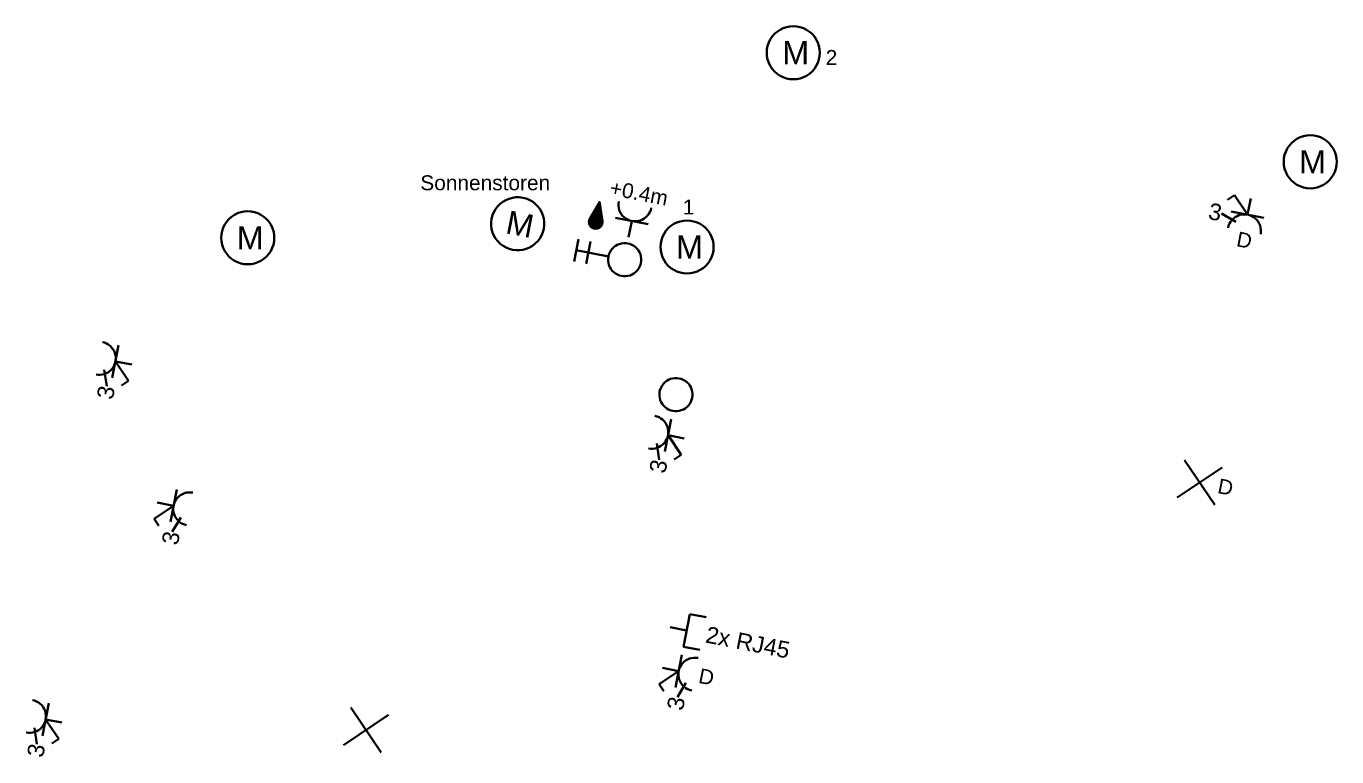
# Model space of a CAD drawing. Extents: x 800 to 1481, y 55 to 490.
# Drawn here: x 1301.7 to 1380.7, y 415.7 to 459.7 of the extents above; entities that cross this region are included whole.
import ezdxf

# ---------------------------------------------------------------- set-up
doc = ezdxf.new("R2010")
doc.units = 0
doc.layers.get('0').update_dxf_attribs({"lineweight": 18})
for name, color, linetype, lineweight, true_color in [('E_Licht', 7, 'Continuous', 35, 0x0080ff), ('E_Multimedia', 7, 'Continuous', 35, 0x00e500), ('E_UKV', 3, 'Continuous', 35, 0x00ff00)]:
    doc.layers.add(name, color=color, linetype=linetype, lineweight=lineweight, true_color=true_color)
doc.styles.get("Standard").update_dxf_attribs({"font": 'arial.ttf'})

# ---------------------------------------------------------------- blocks, each defined once
blk = doc.blocks.new('Deckenauslass-A0Q9B2XZAY', base_point=(1320.808, 415.926))
at = {"color": 0, "lineweight": -2}
for p, q in [((1323.515, 418.192), (1320.808, 416.368)), ((1323.073, 415.926), (1321.249, 418.633))]:
    blk.add_line(p, q, dxfattribs=at)
blk = doc.blocks.new('Motor allgemein-A0Q9B2Y1AY', base_point=(1313.434, 445.376))
at = {"color": 0, "linetype": 'ByBlock', "lineweight": -2, "ltscale": 0.35}
for p, q in [((1313.903, 448.108), (1313.765, 447.95)), ((1314.06, 448.246), (1313.903, 448.108)), ((1314.234, 448.362), (1314.06, 448.246)), ((1314.422, 448.455), (1314.234, 448.362)), ((1314.62, 448.522), (1314.422, 448.455)), ((1314.825, 448.563), (1314.62, 448.522)), ((1315.034, 448.576), (1314.825, 448.563)), ((1315.243, 448.563), (1315.034, 448.576)), ((1315.448, 448.522), (1315.243, 448.563)), ((1315.646, 448.455), (1315.448, 448.522)), ((1315.834, 448.362), (1315.646, 448.455)), ((1316.008, 448.246), (1315.834, 448.362)), ((1316.165, 448.108), (1316.008, 448.246)), ((1316.303, 447.95), (1316.165, 448.108)), ((1313.488, 447.39), (1313.448, 447.185)), ((1313.556, 447.589), (1313.488, 447.39)), ((1313.648, 447.776), (1313.556, 447.589)), ((1313.765, 447.95), (1313.648, 447.776)), ((1316.42, 447.776), (1316.303, 447.95)), ((1316.512, 447.589), (1316.42, 447.776)), ((1316.579, 447.39), (1316.512, 447.589)), ((1316.62, 447.185), (1316.579, 447.39)), ((1313.448, 447.185), (1313.434, 446.976)), ((1313.434, 446.976), (1313.448, 446.767)), ((1313.448, 446.767), (1313.488, 446.562)), ((1313.488, 446.562), (1313.556, 446.364)), ((1316.512, 446.364), (1316.579, 446.562)), ((1316.579, 446.562), (1316.62, 446.767)), ((1316.634, 446.976), (1316.62, 447.185)), ((1316.62, 446.767), (1316.634, 446.976)), ((1313.556, 446.364), (1313.648, 446.176)), ((1313.648, 446.176), (1313.765, 446.002)), ((1313.765, 446.002), (1313.903, 445.845)), ((1313.903, 445.845), (1314.06, 445.707)), ((1314.06, 445.707), (1314.234, 445.591)), ((1315.834, 445.591), (1316.008, 445.707)), ((1316.008, 445.707), (1316.165, 445.845)), ((1316.165, 445.845), (1316.303, 446.002)), ((1316.303, 446.002), (1316.42, 446.176)), ((1316.42, 446.176), (1316.512, 446.364)), ((1314.234, 445.591), (1314.422, 445.498)), ((1314.422, 445.498), (1314.62, 445.431)), ((1314.62, 445.431), (1314.825, 445.39)), ((1314.825, 445.39), (1315.034, 445.376)), ((1315.034, 445.376), (1315.243, 445.39)), ((1315.243, 445.39), (1315.448, 445.431)), ((1315.448, 445.431), (1315.646, 445.498)), ((1315.646, 445.498), (1315.834, 445.591))]:
    blk.add_line(p, q, dxfattribs=at)
at = {"color": 0, "linetype": 'ByBlock', "lineweight": -2, "ltscale": 0.35, "insert": (1314.364, 447.676), "char_height": 1.4, "attachment_point": 1}
blk.add_mtext('{\\fArial;M}', dxfattribs=at)
blk = doc.blocks.new('Steckdose T13_ UP_ 3-fach_ geschaltet-A0Q9B2YDAY', base_point=(1309.387, 428.386))
at = {"color": 0, "linetype": 'ByBlock', "lineweight": -2, "ltscale": 0.35}
for p, q in [((1310.751, 431.795), (1310.369, 429.832)), ((1310.983, 431.451), (1310.879, 431.371)), ((1311.096, 431.517), (1310.983, 431.451)), ((1311.217, 431.568), (1311.096, 431.517)), ((1311.343, 431.602), (1311.217, 431.568)), ((1311.472, 431.619), (1311.343, 431.602)), ((1311.603, 431.62), (1311.472, 431.619)), ((1311.733, 431.603), (1311.603, 431.62)), ((1310.56, 430.813), (1309.387, 430.023)), ((1310.56, 430.813), (1309.579, 431.004)), ((1310.56, 430.813), (1310.544, 430.683)), ((1310.544, 430.683), (1310.544, 430.553)), ((1310.594, 430.94), (1310.56, 430.813)), ((1310.643, 431.061), (1310.594, 430.94)), ((1310.708, 431.174), (1310.643, 431.061)), ((1310.787, 431.278), (1310.708, 431.174)), ((1310.879, 431.371), (1310.787, 431.278)), ((1309.387, 430.023), (1309.668, 429.607)), ((1311.001, 430.098), (1310.488, 429.236)), ((1310.544, 430.553), (1310.562, 430.423)), ((1310.562, 430.423), (1310.596, 430.297)), ((1310.596, 430.297), (1310.647, 430.176)), ((1310.647, 430.176), (1310.712, 430.063)), ((1310.712, 430.063), (1310.792, 429.96)), ((1310.792, 429.96), (1310.885, 429.867)), ((1310.885, 429.867), (1310.989, 429.788)), ((1310.989, 429.788), (1311.103, 429.723)), ((1311.103, 429.723), (1311.224, 429.674)), ((1311.224, 429.674), (1311.35, 429.64))]:
    blk.add_line(p, q, dxfattribs=at)
at = {"color": 0, "linetype": 'ByBlock', "lineweight": -2, "ltscale": 0.35, "insert": (1309.832, 428.578), "char_height": 1, "attachment_point": 1, "rotation": 78.97438}
blk.add_mtext('{\\fArial;3}', dxfattribs=at)
blk = doc.blocks.new('Motor allgemein-A0Q9B31JAY', base_point=(1346.326, 456.542))
at = {"color": 0, "linetype": 'ByBlock', "lineweight": -2, "ltscale": 0.35}
for p, q in [((1346.657, 459.116), (1346.541, 458.942)), ((1346.795, 459.273), (1346.657, 459.116)), ((1346.952, 459.411), (1346.795, 459.273)), ((1347.126, 459.527), (1346.952, 459.411)), ((1347.314, 459.62), (1347.126, 459.527)), ((1347.512, 459.687), (1347.314, 459.62)), ((1347.718, 459.728), (1347.512, 459.687)), ((1347.926, 459.742), (1347.718, 459.728)), ((1348.135, 459.728), (1347.926, 459.742)), ((1348.341, 459.687), (1348.135, 459.728)), ((1348.539, 459.62), (1348.341, 459.687)), ((1348.726, 459.527), (1348.539, 459.62)), ((1348.9, 459.411), (1348.726, 459.527)), ((1349.058, 459.273), (1348.9, 459.411)), ((1349.196, 459.116), (1349.058, 459.273)), ((1349.312, 458.942), (1349.196, 459.116)), ((1346.34, 458.351), (1346.326, 458.142)), ((1346.381, 458.556), (1346.34, 458.351)), ((1346.448, 458.754), (1346.381, 458.556)), ((1346.541, 458.942), (1346.448, 458.754)), ((1349.405, 458.754), (1349.312, 458.942)), ((1349.472, 458.556), (1349.405, 458.754)), ((1349.513, 458.351), (1349.472, 458.556)), ((1349.526, 458.142), (1349.513, 458.351)), ((1346.326, 458.142), (1346.34, 457.933)), ((1346.34, 457.933), (1346.381, 457.728)), ((1346.381, 457.728), (1346.448, 457.529)), ((1346.448, 457.529), (1346.541, 457.342)), ((1349.312, 457.342), (1349.405, 457.529)), ((1349.405, 457.529), (1349.472, 457.728)), ((1349.472, 457.728), (1349.513, 457.933)), ((1349.513, 457.933), (1349.526, 458.142)), ((1346.541, 457.342), (1346.657, 457.168)), ((1346.657, 457.168), (1346.795, 457.01)), ((1346.795, 457.01), (1346.952, 456.872)), ((1346.952, 456.872), (1347.126, 456.756)), ((1347.126, 456.756), (1347.314, 456.664)), ((1348.539, 456.664), (1348.726, 456.756)), ((1348.726, 456.756), (1348.9, 456.872)), ((1348.9, 456.872), (1349.058, 457.01)), ((1349.058, 457.01), (1349.196, 457.168)), ((1349.196, 457.168), (1349.312, 457.342)), ((1347.314, 456.664), (1347.512, 456.596)), ((1347.512, 456.596), (1347.718, 456.555)), ((1347.718, 456.555), (1347.926, 456.542)), ((1347.926, 456.542), (1348.135, 456.555)), ((1348.135, 456.555), (1348.341, 456.596)), ((1348.341, 456.596), (1348.539, 456.664))]:
    blk.add_line(p, q, dxfattribs=at)
at = {"color": 0, "linetype": 'ByBlock', "lineweight": -2, "ltscale": 0.35, "insert": (1347.256, 458.842), "char_height": 1.4, "attachment_point": 1}
blk.add_mtext('{\\fArial;M}', dxfattribs=at)
blk = doc.blocks.new('Bauteilbeschriftung-A0Q9B31LAY', base_point=(1349.879, 457.405))
at = {"color": 0, "linetype": 'ByBlock', "lineweight": -2, "ltscale": 0.35, "insert": (1349.879, 458.305), "char_height": 0.9, "attachment_point": 1}
blk.add_mtext('{\\fArial;2}', dxfattribs=at)
blk = doc.blocks.new('Motor allgemein-A0Q9B31NAY', base_point=(1377.493, 449.96))
at = {"color": 0, "linetype": 'ByBlock', "lineweight": -2, "ltscale": 0.35}
for p, q in [((1378.119, 452.829), (1377.962, 452.691)), ((1378.293, 452.945), (1378.119, 452.829)), ((1378.481, 453.038), (1378.293, 452.945)), ((1378.679, 453.105), (1378.481, 453.038)), ((1378.884, 453.146), (1378.679, 453.105)), ((1379.093, 453.16), (1378.884, 453.146)), ((1379.302, 453.146), (1379.093, 453.16)), ((1379.507, 453.105), (1379.302, 453.146)), ((1379.705, 453.038), (1379.507, 453.105)), ((1379.893, 452.945), (1379.705, 453.038)), ((1380.067, 452.829), (1379.893, 452.945)), ((1380.224, 452.691), (1380.067, 452.829)), ((1377.547, 451.974), (1377.507, 451.769)), ((1377.615, 452.172), (1377.547, 451.974)), ((1377.707, 452.36), (1377.615, 452.172)), ((1377.824, 452.534), (1377.707, 452.36)), ((1377.962, 452.691), (1377.824, 452.534)), ((1380.362, 452.534), (1380.224, 452.691)), ((1380.479, 452.36), (1380.362, 452.534)), ((1380.571, 452.172), (1380.479, 452.36)), ((1380.638, 451.974), (1380.571, 452.172)), ((1380.679, 451.769), (1380.638, 451.974)), ((1377.507, 451.769), (1377.493, 451.56)), ((1377.493, 451.56), (1377.507, 451.351)), ((1377.507, 451.351), (1377.547, 451.146)), ((1380.638, 451.146), (1380.679, 451.351)), ((1380.693, 451.56), (1380.679, 451.769)), ((1380.679, 451.351), (1380.693, 451.56)), ((1377.547, 451.146), (1377.615, 450.947)), ((1377.615, 450.947), (1377.707, 450.76)), ((1377.707, 450.76), (1377.824, 450.586)), ((1377.824, 450.586), (1377.962, 450.428)), ((1377.962, 450.428), (1378.119, 450.29)), ((1380.067, 450.29), (1380.224, 450.428)), ((1380.224, 450.428), (1380.362, 450.586)), ((1380.362, 450.586), (1380.479, 450.76)), ((1380.479, 450.76), (1380.571, 450.947)), ((1380.571, 450.947), (1380.638, 451.146)), ((1378.119, 450.29), (1378.293, 450.174)), ((1378.293, 450.174), (1378.481, 450.082)), ((1378.481, 450.082), (1378.679, 450.014)), ((1378.679, 450.014), (1378.884, 449.973)), ((1378.884, 449.973), (1379.093, 449.96)), ((1379.093, 449.96), (1379.302, 449.973)), ((1379.302, 449.973), (1379.507, 450.014)), ((1379.507, 450.014), (1379.705, 450.082)), ((1379.705, 450.082), (1379.893, 450.174)), ((1379.893, 450.174), (1380.067, 450.29))]:
    blk.add_line(p, q, dxfattribs=at)
at = {"color": 0, "linetype": 'ByBlock', "lineweight": -2, "ltscale": 0.35, "insert": (1378.423, 452.26), "char_height": 1.4, "attachment_point": 1}
blk.add_mtext('{\\fArial;M}', dxfattribs=at)
blk = doc.blocks.new('Deckenauslass-A0Q9B31VAY', base_point=(1371.074, 430.862))
at = {"color": 0, "lineweight": -2}
for p, q in [((1373.781, 433.127), (1371.074, 431.303)), ((1373.339, 430.862), (1371.515, 433.569))]:
    blk.add_line(p, q, dxfattribs=at)
blk = doc.blocks.new('Bauteilbeschriftung-A0Q9B31XAY', base_point=(1373.455, 431.444))
at = {"color": 0, "linetype": 'ByBlock', "lineweight": -2, "ltscale": 0.35, "insert": (1373.627, 432.469), "char_height": 0.9, "attachment_point": 1, "rotation": 348.97}
blk.add_mtext('{\\fArial;D}', dxfattribs=at)
blk = doc.blocks.new('2xRJ45-Steckdose_ UP-A0Q9B31ZAY', base_point=(1340.511, 421.609))
at = {"color": 0, "linetype": 'ByBlock', "lineweight": -2, "ltscale": 0.35}
for p, q in [((1341.301, 422.31), (1341.684, 424.273)), ((1341.684, 424.273), (1342.665, 424.082)), ((1341.493, 423.291), (1340.511, 423.483)), ((1342.283, 422.119), (1341.301, 422.31))]:
    blk.add_line(p, q, dxfattribs=at)
at = {"color": 0, "linetype": 'ByBlock', "lineweight": -2, "ltscale": 0.35, "insert": (1342.767, 423.552), "char_height": 1, "attachment_point": 1, "rotation": 348.97438}
blk.add_mtext('{\\fArial;2x RJ45}', dxfattribs=at)
blk = doc.blocks.new('Steckdose T13_ UP_ 3-fach_ geschaltet-A0Q9B321AY', base_point=(1339.842, 418.411))
at = {"color": 0, "linetype": 'ByBlock', "lineweight": -2, "ltscale": 0.35}
for p, q in [((1341.206, 421.819), (1340.823, 419.856)), ((1341.162, 421.199), (1341.097, 421.085)), ((1341.242, 421.303), (1341.162, 421.199)), ((1341.334, 421.395), (1341.242, 421.303)), ((1341.437, 421.475), (1341.334, 421.395)), ((1341.55, 421.541), (1341.437, 421.475)), ((1341.671, 421.592), (1341.55, 421.541)), ((1341.797, 421.626), (1341.671, 421.592)), ((1341.927, 421.644), (1341.797, 421.626)), ((1342.057, 421.644), (1341.927, 421.644)), ((1342.187, 421.628), (1342.057, 421.644)), ((1341.014, 420.837), (1339.842, 420.047)), ((1341.014, 420.837), (1340.033, 421.029)), ((1341.014, 420.837), (1340.998, 420.708)), ((1340.998, 420.708), (1340.998, 420.577)), ((1340.998, 420.577), (1341.016, 420.447)), ((1341.048, 420.964), (1341.014, 420.837)), ((1341.016, 420.447), (1341.05, 420.321)), ((1341.097, 421.085), (1341.048, 420.964)), ((1339.842, 420.047), (1340.122, 419.631)), ((1341.455, 420.123), (1340.942, 419.26)), ((1341.05, 420.321), (1341.101, 420.2)), ((1341.101, 420.2), (1341.167, 420.087)), ((1341.167, 420.087), (1341.247, 419.984)), ((1341.247, 419.984), (1341.34, 419.892)), ((1341.34, 419.892), (1341.444, 419.813)), ((1341.444, 419.813), (1341.557, 419.748)), ((1341.557, 419.748), (1341.678, 419.698)), ((1341.678, 419.698), (1341.805, 419.665))]:
    blk.add_line(p, q, dxfattribs=at)
at = {"color": 0, "linetype": 'ByBlock', "lineweight": -2, "ltscale": 0.35, "insert": (1340.286, 418.602), "char_height": 1, "attachment_point": 1, "rotation": 78.97438}
blk.add_mtext('{\\fArial;3}', dxfattribs=at)
blk = doc.blocks.new('Bauteilbeschriftung-A0Q9B323AY', base_point=(1342.161, 419.994))
at = {"color": 0, "linetype": 'ByBlock', "lineweight": -2, "ltscale": 0.35, "insert": (1342.333, 421.02), "char_height": 0.9, "attachment_point": 1, "rotation": 348.97}
blk.add_mtext('{\\fArial;D}', dxfattribs=at)
blk = doc.blocks.new('Steckdose T13_ UP_ 3-fach_ geschaltet-A0Q9B325AY', base_point=(1372.887, 447.201))
at = {"color": 0, "linetype": 'ByBlock', "lineweight": -2, "ltscale": 0.35}
for p, q in [((1374.524, 449.547), (1374.108, 449.266)), ((1375.314, 448.374), (1374.524, 449.547)), ((1375.314, 448.374), (1375.505, 449.355)), ((1374.599, 447.933), (1373.737, 448.446)), ((1374.368, 448.049), (1374.289, 447.945)), ((1376.295, 448.183), (1374.332, 448.565)), ((1374.46, 448.142), (1374.368, 448.049)), ((1374.564, 448.222), (1374.46, 448.142)), ((1374.677, 448.287), (1374.564, 448.222)), ((1374.797, 448.338), (1374.677, 448.287)), ((1374.924, 448.372), (1374.797, 448.338)), ((1375.053, 448.39), (1374.924, 448.372)), ((1375.184, 448.39), (1375.053, 448.39)), ((1375.314, 448.374), (1375.184, 448.39)), ((1375.44, 448.34), (1375.314, 448.374)), ((1375.561, 448.291), (1375.44, 448.34)), ((1375.675, 448.226), (1375.561, 448.291)), ((1375.779, 448.147), (1375.675, 448.226)), ((1375.872, 448.055), (1375.779, 448.147)), ((1375.952, 447.951), (1375.872, 448.055)), ((1374.174, 447.71), (1374.141, 447.584)), ((1374.224, 447.831), (1374.174, 447.71)), ((1374.289, 447.945), (1374.224, 447.831)), ((1376.018, 447.838), (1375.952, 447.951)), ((1376.068, 447.717), (1376.018, 447.838)), ((1376.103, 447.591), (1376.068, 447.717)), ((1376.12, 447.462), (1376.103, 447.591)), ((1376.104, 447.201), (1376.121, 447.331)), ((1376.121, 447.331), (1376.12, 447.462))]:
    blk.add_line(p, q, dxfattribs=at)
at = {"color": 0, "linetype": 'ByBlock', "lineweight": -2, "ltscale": 0.35, "insert": (1373.078, 449.102), "char_height": 1, "attachment_point": 1, "rotation": 348.97438}
blk.add_mtext('{\\fArial;3}', dxfattribs=at)
blk = doc.blocks.new('Bauteilbeschriftung-A0Q9B327AY', base_point=(1374.59, 446.336))
at = {"color": 0, "linetype": 'ByBlock', "lineweight": -2, "ltscale": 0.35, "insert": (1374.762, 447.362), "char_height": 0.9, "attachment_point": 1, "rotation": 348.97}
blk.add_mtext('{\\fArial;D}', dxfattribs=at)
blk = doc.blocks.new('Steckdose T13_ UP_ 3-fach_ geschaltet-A0Q9B3H1AY', base_point=(1305.887, 437.168))
at = {"color": 0, "linetype": 'ByBlock', "lineweight": -2, "ltscale": 0.35}
for p, q in [((1306.269, 440.687), (1306.396, 440.653)), ((1306.396, 440.653), (1306.517, 440.604)), ((1306.517, 440.604), (1306.63, 440.539)), ((1306.63, 440.539), (1306.734, 440.459)), ((1306.734, 440.459), (1306.827, 440.367)), ((1306.827, 440.367), (1306.907, 440.264)), ((1307.251, 440.495), (1306.868, 438.532)), ((1306.907, 440.264), (1306.973, 440.151)), ((1306.973, 440.151), (1307.024, 440.03)), ((1307.026, 439.387), (1306.977, 439.266)), ((1307.024, 440.03), (1307.058, 439.904)), ((1307.06, 439.514), (1307.026, 439.387)), ((1307.058, 439.904), (1307.076, 439.774)), ((1307.076, 439.644), (1307.06, 439.514)), ((1307.06, 439.514), (1308.041, 439.323)), ((1307.06, 439.514), (1307.85, 438.341)), ((1307.076, 439.774), (1307.076, 439.644)), ((1306.016, 438.707), (1305.887, 438.723)), ((1306.147, 438.707), (1306.016, 438.707)), ((1306.277, 438.725), (1306.147, 438.707)), ((1306.403, 438.759), (1306.277, 438.725)), ((1306.383, 439.017), (1306.535, 438.025)), ((1306.524, 438.81), (1306.403, 438.759)), ((1306.637, 438.876), (1306.524, 438.81)), ((1306.74, 438.956), (1306.637, 438.876)), ((1306.832, 439.049), (1306.74, 438.956)), ((1306.912, 439.153), (1306.832, 439.049)), ((1306.977, 439.266), (1306.912, 439.153)), ((1307.85, 438.341), (1307.434, 438.061))]:
    blk.add_line(p, q, dxfattribs=at)
at = {"color": 0, "linetype": 'ByBlock', "lineweight": -2, "ltscale": 0.35, "insert": (1305.914, 437.36), "char_height": 1, "attachment_point": 1, "rotation": 78.97438}
blk.add_mtext('{\\fArial;3}', dxfattribs=at)
blk = doc.blocks.new('Steckdose T13_ UP_ 3-fach_ geschaltet-A0Q9B3IHAY', base_point=(1301.679, 415.574))
at = {"color": 0, "linetype": 'ByBlock', "lineweight": -2, "ltscale": 0.35}
for p, q in [((1302.062, 419.093), (1302.188, 419.059)), ((1302.188, 419.059), (1302.309, 419.01)), ((1302.309, 419.01), (1302.423, 418.945)), ((1302.423, 418.945), (1302.527, 418.866)), ((1302.527, 418.866), (1302.62, 418.773)), ((1302.62, 418.773), (1302.7, 418.67)), ((1303.043, 418.901), (1302.661, 416.938)), ((1302.7, 418.67), (1302.766, 418.557)), ((1302.766, 418.557), (1302.816, 418.436)), ((1302.816, 418.436), (1302.851, 418.31)), ((1302.851, 418.31), (1302.868, 418.18)), ((1302.869, 418.05), (1302.852, 417.92)), ((1302.868, 418.18), (1302.869, 418.05)), ((1302.175, 417.423), (1302.327, 416.431)), ((1302.316, 417.216), (1302.196, 417.165)), ((1302.429, 417.282), (1302.316, 417.216)), ((1302.533, 417.362), (1302.429, 417.282)), ((1302.625, 417.455), (1302.533, 417.362)), ((1302.704, 417.559), (1302.625, 417.455)), ((1302.769, 417.672), (1302.704, 417.559)), ((1302.819, 417.793), (1302.769, 417.672)), ((1302.852, 417.92), (1302.819, 417.793)), ((1302.852, 417.92), (1303.834, 417.729)), ((1302.852, 417.92), (1303.642, 416.747)), ((1301.809, 417.113), (1301.679, 417.13)), ((1301.94, 417.113), (1301.809, 417.113)), ((1302.069, 417.131), (1301.94, 417.113)), ((1302.196, 417.165), (1302.069, 417.131)), ((1303.642, 416.747), (1303.226, 416.467))]:
    blk.add_line(p, q, dxfattribs=at)
at = {"color": 0, "linetype": 'ByBlock', "lineweight": -2, "ltscale": 0.35, "insert": (1301.706, 415.766), "char_height": 1, "attachment_point": 1, "rotation": 78.97438}
blk.add_mtext('{\\fArial;3}', dxfattribs=at)
blk = doc.blocks.new('Motor allgemein-A0Q9B3NFAY', base_point=(1339.92, 444.823))
at = {"color": 0, "linetype": 'ByBlock', "lineweight": -2, "ltscale": 0.35}
for p, q in [((1341.312, 448.009), (1341.106, 447.968)), ((1341.52, 448.023), (1341.312, 448.009)), ((1341.729, 448.009), (1341.52, 448.023)), ((1341.935, 447.968), (1341.729, 448.009)), ((1340.135, 447.223), (1340.042, 447.035)), ((1340.251, 447.397), (1340.135, 447.223)), ((1340.389, 447.554), (1340.251, 447.397)), ((1340.546, 447.692), (1340.389, 447.554)), ((1340.72, 447.809), (1340.546, 447.692)), ((1340.908, 447.901), (1340.72, 447.809)), ((1341.106, 447.968), (1340.908, 447.901)), ((1342.133, 447.901), (1341.935, 447.968)), ((1342.32, 447.809), (1342.133, 447.901)), ((1342.494, 447.692), (1342.32, 447.809)), ((1342.652, 447.554), (1342.494, 447.692)), ((1342.79, 447.397), (1342.652, 447.554)), ((1342.906, 447.223), (1342.79, 447.397)), ((1342.999, 447.035), (1342.906, 447.223)), ((1339.934, 446.632), (1339.92, 446.423)), ((1339.975, 446.837), (1339.934, 446.632)), ((1340.042, 447.035), (1339.975, 446.837)), ((1343.066, 446.837), (1342.999, 447.035)), ((1343.107, 446.632), (1343.066, 446.837)), ((1343.12, 446.423), (1343.107, 446.632)), ((1339.92, 446.423), (1339.934, 446.214)), ((1339.934, 446.214), (1339.975, 446.009)), ((1339.975, 446.009), (1340.042, 445.811)), ((1340.042, 445.811), (1340.135, 445.623)), ((1342.906, 445.623), (1342.999, 445.811)), ((1342.999, 445.811), (1343.066, 446.009)), ((1343.066, 446.009), (1343.107, 446.214)), ((1343.107, 446.214), (1343.12, 446.423)), ((1340.135, 445.623), (1340.251, 445.449)), ((1340.251, 445.449), (1340.389, 445.292)), ((1340.389, 445.292), (1340.546, 445.154)), ((1340.546, 445.154), (1340.72, 445.037)), ((1340.72, 445.037), (1340.908, 444.945)), ((1340.908, 444.945), (1341.106, 444.877)), ((1341.106, 444.877), (1341.312, 444.837)), ((1341.729, 444.837), (1341.935, 444.877)), ((1341.935, 444.877), (1342.133, 444.945)), ((1342.133, 444.945), (1342.32, 445.037)), ((1342.32, 445.037), (1342.494, 445.154)), ((1342.494, 445.154), (1342.652, 445.292)), ((1342.652, 445.292), (1342.79, 445.449)), ((1342.79, 445.449), (1342.906, 445.623)), ((1341.312, 444.837), (1341.52, 444.823)), ((1341.52, 444.823), (1341.729, 444.837))]:
    blk.add_line(p, q, dxfattribs=at)
at = {"color": 0, "linetype": 'ByBlock', "lineweight": -2, "ltscale": 0.35, "insert": (1340.85, 447.123), "char_height": 1.4, "attachment_point": 1}
blk.add_mtext('{\\fArial;M}', dxfattribs=at)
blk = doc.blocks.new('Bauteilbeschriftung-A0Q9B3NHAY', base_point=(1341.265, 448.383))
at = {"color": 0, "linetype": 'ByBlock', "lineweight": -2, "ltscale": 0.35, "insert": (1341.265, 449.283), "char_height": 0.9, "attachment_point": 1}
blk.add_mtext('{\\fArial;1}', dxfattribs=at)
blk = doc.blocks.new('Motor allgemein-A0Q9B3PRAY', base_point=(1329.712, 446.227))
at = {"color": 0, "linetype": 'ByBlock', "lineweight": -2, "ltscale": 0.35}
for p, q in [((1330.102, 448.874), (1329.975, 448.708)), ((1330.249, 449.023), (1330.102, 448.874)), ((1330.415, 449.151), (1330.249, 449.023)), ((1330.596, 449.256), (1330.415, 449.151)), ((1330.789, 449.337), (1330.596, 449.256)), ((1330.991, 449.392), (1330.789, 449.337)), ((1331.198, 449.42), (1330.991, 449.392)), ((1331.408, 449.421), (1331.198, 449.42)), ((1331.615, 449.394), (1331.408, 449.421)), ((1331.818, 449.341), (1331.615, 449.394)), ((1332.011, 449.262), (1331.818, 449.341)), ((1332.193, 449.158), (1332.011, 449.262)), ((1332.359, 449.031), (1332.193, 449.158)), ((1332.508, 448.883), (1332.359, 449.031)), ((1332.636, 448.718), (1332.508, 448.883)), ((1329.739, 448.13), (1329.712, 447.922)), ((1329.792, 448.332), (1329.739, 448.13)), ((1329.871, 448.526), (1329.792, 448.332)), ((1329.975, 448.708), (1329.871, 448.526)), ((1332.741, 448.537), (1332.636, 448.718)), ((1332.822, 448.344), (1332.741, 448.537)), ((1332.877, 448.142), (1332.822, 448.344)), ((1332.905, 447.935), (1332.877, 448.142)), ((1329.712, 447.922), (1329.713, 447.713)), ((1329.713, 447.713), (1329.741, 447.506)), ((1329.741, 447.506), (1329.796, 447.304)), ((1329.796, 447.304), (1329.877, 447.111)), ((1332.747, 447.122), (1332.826, 447.315)), ((1332.826, 447.315), (1332.88, 447.518)), ((1332.88, 447.518), (1332.906, 447.725)), ((1332.906, 447.725), (1332.905, 447.935)), ((1329.877, 447.111), (1329.982, 446.93)), ((1329.982, 446.93), (1330.11, 446.764)), ((1330.11, 446.764), (1330.259, 446.617)), ((1330.259, 446.617), (1330.425, 446.49)), ((1330.425, 446.49), (1330.607, 446.386)), ((1332.022, 446.392), (1332.203, 446.497)), ((1332.203, 446.497), (1332.369, 446.625)), ((1332.369, 446.625), (1332.516, 446.774)), ((1332.516, 446.774), (1332.643, 446.94)), ((1332.643, 446.94), (1332.747, 447.122)), ((1330.607, 446.386), (1330.801, 446.307)), ((1330.801, 446.307), (1331.003, 446.253)), ((1331.003, 446.253), (1331.211, 446.227)), ((1331.211, 446.227), (1331.42, 446.228)), ((1331.42, 446.228), (1331.627, 446.256)), ((1331.627, 446.256), (1331.829, 446.311)), ((1331.829, 446.311), (1332.022, 446.392))]:
    blk.add_line(p, q, dxfattribs=at)
at = {"color": 0, "linetype": 'ByBlock', "lineweight": -2, "ltscale": 0.35, "insert": (1330.785, 448.639), "char_height": 1.4, "attachment_point": 1, "rotation": 348.97438}
blk.add_mtext('{\\fArial;M}', dxfattribs=at)
blk = doc.blocks.new('Bauteilbeschriftung-A0Q9B3PTAY', base_point=(1325.44, 449.845))
at = {"color": 0, "linetype": 'ByBlock', "lineweight": -2, "ltscale": 0.35, "insert": (1325.44, 450.745), "char_height": 0.9, "attachment_point": 1}
blk.add_mtext('{\\fArial;Sonnenstoren}', dxfattribs=at)
blk = doc.blocks.new('Storentaster_ UP-A0Q9B3PVAY', base_point=(1334.707, 444.658))
at = {"color": 0, "lineweight": -2}
for p, q in [((1334.707, 445.548), (1334.971, 446.902)), ((1335.434, 445.406), (1335.698, 446.76)), ((1337.201, 446.485), (1337.098, 446.405)), ((1337.314, 446.551), (1337.201, 446.485)), ((1337.435, 446.601), (1337.314, 446.551)), ((1337.561, 446.636), (1337.435, 446.601)), ((1337.691, 446.653), (1337.561, 446.636)), ((1337.822, 446.654), (1337.691, 446.653)), ((1337.951, 446.637), (1337.822, 446.654)), ((1338.078, 446.604), (1337.951, 446.637)), ((1338.199, 446.554), (1338.078, 446.604)), ((1338.312, 446.489), (1338.199, 446.554)), ((1338.417, 446.41), (1338.312, 446.489)), ((1336.779, 445.847), (1334.839, 446.225)), ((1336.779, 445.847), (1336.762, 445.717)), ((1336.762, 445.717), (1336.763, 445.586)), ((1336.812, 445.973), (1336.779, 445.847)), ((1336.862, 446.094), (1336.812, 445.973)), ((1336.927, 446.208), (1336.862, 446.094)), ((1337.006, 446.312), (1336.927, 446.208)), ((1337.098, 446.405), (1337.006, 446.312)), ((1338.509, 446.318), (1338.417, 446.41)), ((1338.589, 446.215), (1338.509, 446.318)), ((1338.655, 446.101), (1338.589, 446.215)), ((1338.706, 445.981), (1338.655, 446.101)), ((1338.74, 445.855), (1338.706, 445.981)), ((1338.758, 445.725), (1338.74, 445.855)), ((1338.758, 445.594), (1338.758, 445.725)), ((1336.763, 445.586), (1336.78, 445.457)), ((1336.78, 445.457), (1336.814, 445.331)), ((1336.814, 445.331), (1336.865, 445.21)), ((1336.865, 445.21), (1336.931, 445.097)), ((1336.931, 445.097), (1337.011, 444.993)), ((1337.011, 444.993), (1337.104, 444.901)), ((1337.104, 444.901), (1337.208, 444.822)), ((1338.319, 444.826), (1338.422, 444.906)), ((1338.422, 444.906), (1338.515, 444.999)), ((1338.515, 444.999), (1338.594, 445.103)), ((1338.594, 445.103), (1338.659, 445.217)), ((1338.659, 445.217), (1338.708, 445.338)), ((1338.708, 445.338), (1338.742, 445.464)), ((1338.742, 445.464), (1338.758, 445.594)), ((1337.208, 444.822), (1337.321, 444.757)), ((1337.321, 444.757), (1337.442, 444.708)), ((1337.442, 444.708), (1337.569, 444.674)), ((1337.569, 444.674), (1337.699, 444.658)), ((1337.699, 444.658), (1337.829, 444.658)), ((1337.829, 444.658), (1337.959, 444.676)), ((1337.959, 444.676), (1338.085, 444.71)), ((1338.085, 444.71), (1338.206, 444.761)), ((1338.206, 444.761), (1338.319, 444.826))]:
    blk.add_line(p, q, dxfattribs=at)
blk = doc.blocks.new('Steckdose T13_ UP_ IP Schutz-A0Q9B3RNAY', base_point=(1335.535, 447.008))
at = {"color": 0, "lineweight": -2}
for p, q in [((1337.398, 449.162), (1337.382, 449.032)), ((1337.382, 449.032), (1337.382, 448.901)), ((1337.382, 448.901), (1337.4, 448.772)), ((1337.207, 448.18), (1339.17, 447.798)), ((1337.4, 448.772), (1337.434, 448.646)), ((1337.434, 448.646), (1337.485, 448.525)), ((1337.485, 448.525), (1337.55, 448.412)), ((1337.55, 448.412), (1337.631, 448.308)), ((1337.631, 448.308), (1337.723, 448.216)), ((1337.723, 448.216), (1337.827, 448.137)), ((1337.827, 448.137), (1337.941, 448.072)), ((1337.941, 448.072), (1338.062, 448.022)), ((1338.062, 448.022), (1338.189, 447.989)), ((1338.579, 447.991), (1338.705, 448.025)), ((1338.705, 448.025), (1338.826, 448.076)), ((1338.826, 448.076), (1338.939, 448.141)), ((1338.939, 448.141), (1339.042, 448.221)), ((1339.042, 448.221), (1339.134, 448.314)), ((1339.134, 448.314), (1339.213, 448.418)), ((1339.213, 448.418), (1339.278, 448.532)), ((1339.278, 448.532), (1339.328, 448.653)), ((1339.328, 448.653), (1339.361, 448.779)), ((1338.189, 447.989), (1337.997, 447.008)), ((1338.189, 447.989), (1338.318, 447.973)), ((1338.318, 447.973), (1338.449, 447.973)), ((1338.449, 447.973), (1338.579, 447.991))]:
    blk.add_line(p, q, dxfattribs=at)
for points in [[(1336.463, 448.178), (1335.601, 448.178), (1336.323, 449.124)], [(1335.601, 448.178), (1336.323, 449.124), (1336.158, 449.124)], [(1336.323, 449.124), (1336.158, 449.124), (1336.317, 449.145)], [(1336.158, 449.124), (1336.317, 449.145), (1336.17, 449.145)], [(1336.317, 449.145), (1336.17, 449.145), (1336.312, 449.153)], [(1336.17, 449.145), (1336.312, 449.153), (1336.175, 449.153)], [(1336.312, 449.153), (1336.175, 449.153), (1336.305, 449.163)], [(1336.175, 449.153), (1336.305, 449.163), (1336.183, 449.163)], [(1336.305, 449.163), (1336.183, 449.163), (1336.298, 449.17)], [(1336.183, 449.163), (1336.298, 449.17), (1336.189, 449.17)], [(1336.298, 449.17), (1336.189, 449.17), (1336.289, 449.178)], [(1336.189, 449.17), (1336.289, 449.178), (1336.2, 449.178)], [(1336.289, 449.178), (1336.2, 449.178), (1336.28, 449.183)], [(1336.2, 449.178), (1336.28, 449.183), (1336.206, 449.183)], [(1336.28, 449.183), (1336.206, 449.183), (1336.27, 449.188)], [(1336.206, 449.183), (1336.27, 449.188), (1336.22, 449.188)], [(1336.27, 449.188), (1336.22, 449.188), (1336.257, 449.19)], [(1336.22, 449.188), (1336.257, 449.19), (1336.227, 449.19)], [(1336.257, 449.19), (1336.227, 449.19), (1336.248, 449.192)], [(1336.489, 448.005), (1335.544, 448.005), (1336.48, 448.066)], [(1335.544, 448.005), (1336.48, 448.066), (1335.553, 448.066)], [(1336.48, 448.066), (1335.553, 448.066), (1336.463, 448.178)], [(1335.553, 448.066), (1336.463, 448.178), (1335.601, 448.178)], [(1336.49, 447.945), (1335.535, 447.945), (1336.489, 448.005)], [(1335.535, 447.945), (1336.489, 448.005), (1335.544, 448.005)], [(1335.541, 447.883), (1336.49, 447.945), (1335.535, 447.945)], [(1336.492, 447.883), (1335.541, 447.883), (1336.49, 447.945)], [(1335.547, 447.824), (1336.492, 447.883), (1335.541, 447.883)], [(1336.478, 447.824), (1335.547, 447.824), (1336.492, 447.883)], [(1335.57, 447.764), (1336.478, 447.824), (1335.547, 447.824)], [(1336.463, 447.764), (1335.57, 447.764), (1336.478, 447.824)], [(1335.59, 447.71), (1336.463, 447.764), (1335.57, 447.764)], [(1336.434, 447.71), (1335.59, 447.71), (1336.463, 447.764)], [(1335.628, 447.657), (1336.434, 447.71), (1335.59, 447.71)], [(1336.406, 447.657), (1335.628, 447.657), (1336.434, 447.71)], [(1335.66, 447.61), (1336.406, 447.657), (1335.628, 447.657)], [(1336.363, 447.61), (1335.66, 447.61), (1336.406, 447.657)], [(1335.711, 447.567), (1336.363, 447.61), (1335.66, 447.61)], [(1336.323, 447.567), (1335.711, 447.567), (1336.363, 447.61)], [(1335.754, 447.531), (1336.323, 447.567), (1335.711, 447.567)], [(1336.268, 447.531), (1335.754, 447.531), (1336.323, 447.567)], [(1335.817, 447.501), (1336.268, 447.531), (1335.754, 447.531)], [(1336.221, 447.501), (1335.817, 447.501), (1336.268, 447.531)], [(1335.864, 447.479), (1336.221, 447.501), (1335.817, 447.501)], [(1336.153, 447.479), (1335.864, 447.479), (1336.221, 447.501)], [(1335.944, 447.463), (1336.153, 447.479), (1335.864, 447.479)], [(1336.105, 447.463), (1335.944, 447.463), (1336.153, 447.479)], [(1335.983, 447.455), (1336.105, 447.463), (1335.944, 447.463)]]:
    blk.add_solid(points, dxfattribs=at)
blk = doc.blocks.new('Bauteilbeschriftung-A0Q9B3RPAY', base_point=(1336.805, 448.934))
at = {"color": 0, "linetype": 'ByBlock', "lineweight": -2, "ltscale": 0.35, "insert": (1336.978, 450.463), "char_height": 0.9, "attachment_point": 1, "rotation": 348.97438}
blk.add_mtext('{\\fArial;+0.4m}', dxfattribs=at)
blk = doc.blocks.new('Einlasskasten UP-A0Q9B3WZAY', base_point=(1339.853, 436.516))
at = {"color": 0, "lineweight": -2}
for p, q in [((1339.903, 437.832), (1339.869, 437.706)), ((1339.952, 437.953), (1339.903, 437.832)), ((1340.017, 438.067), (1339.952, 437.953)), ((1340.096, 438.171), (1340.017, 438.067)), ((1340.189, 438.264), (1340.096, 438.171)), ((1340.292, 438.344), (1340.189, 438.264)), ((1340.405, 438.409), (1340.292, 438.344)), ((1340.526, 438.46), (1340.405, 438.409)), ((1340.652, 438.494), (1340.526, 438.46)), ((1340.782, 438.512), (1340.652, 438.494)), ((1340.912, 438.512), (1340.782, 438.512)), ((1341.042, 438.496), (1340.912, 438.512)), ((1341.169, 438.463), (1341.042, 438.496)), ((1341.29, 438.413), (1341.169, 438.463)), ((1341.403, 438.348), (1341.29, 438.413)), ((1341.507, 438.269), (1341.403, 438.348)), ((1341.6, 438.177), (1341.507, 438.269)), ((1341.68, 438.073), (1341.6, 438.177)), ((1341.746, 437.96), (1341.68, 438.073)), ((1341.797, 437.839), (1341.746, 437.96)), ((1341.831, 437.713), (1341.797, 437.839)), ((1339.869, 437.706), (1339.853, 437.576)), ((1339.853, 437.576), (1339.853, 437.445)), ((1339.853, 437.445), (1339.871, 437.315)), ((1339.871, 437.315), (1339.905, 437.189)), ((1339.905, 437.189), (1339.956, 437.069)), ((1339.956, 437.069), (1340.022, 436.956)), ((1340.022, 436.956), (1340.102, 436.852)), ((1341.605, 436.858), (1341.684, 436.962)), ((1341.684, 436.962), (1341.749, 437.076)), ((1341.749, 437.076), (1341.799, 437.197)), ((1341.799, 437.197), (1341.832, 437.323)), ((1341.848, 437.584), (1341.831, 437.713)), ((1341.832, 437.323), (1341.849, 437.453)), ((1341.849, 437.453), (1341.848, 437.584)), ((1340.102, 436.852), (1340.194, 436.76)), ((1340.194, 436.76), (1340.299, 436.681)), ((1340.299, 436.681), (1340.412, 436.616)), ((1340.412, 436.616), (1340.533, 436.566)), ((1340.533, 436.566), (1340.66, 436.533)), ((1340.66, 436.533), (1340.789, 436.516)), ((1340.789, 436.516), (1340.92, 436.517)), ((1340.92, 436.517), (1341.05, 436.534)), ((1341.05, 436.534), (1341.176, 436.569)), ((1341.176, 436.569), (1341.297, 436.619)), ((1341.297, 436.619), (1341.41, 436.685)), ((1341.41, 436.685), (1341.513, 436.765)), ((1341.513, 436.765), (1341.605, 436.858))]:
    blk.add_line(p, q, dxfattribs=at)
blk = doc.blocks.new('Steckdose T13_ UP_ 3-fach_ geschaltet-A0Q9B3X1AY', base_point=(1339.2, 432.715))
at = {"color": 0, "linetype": 'ByBlock', "lineweight": -2, "ltscale": 0.35}
for p, q in [((1339.582, 436.233), (1339.709, 436.2)), ((1339.709, 436.2), (1339.83, 436.15)), ((1339.83, 436.15), (1339.944, 436.085)), ((1339.944, 436.085), (1340.048, 436.006)), ((1340.048, 436.006), (1340.14, 435.914)), ((1340.14, 435.914), (1340.22, 435.811)), ((1340.564, 436.042), (1340.181, 434.079)), ((1340.22, 435.811), (1340.286, 435.698)), ((1340.286, 435.698), (1340.337, 435.577)), ((1340.337, 435.577), (1340.371, 435.451)), ((1340.371, 435.451), (1340.389, 435.321)), ((1340.146, 434.595), (1340.053, 434.502)), ((1340.225, 434.699), (1340.146, 434.595)), ((1340.29, 434.813), (1340.225, 434.699)), ((1340.339, 434.934), (1340.29, 434.813)), ((1340.373, 435.06), (1340.339, 434.934)), ((1340.389, 435.19), (1340.373, 435.06)), ((1340.373, 435.06), (1341.354, 434.869)), ((1340.373, 435.06), (1341.163, 433.888)), ((1340.389, 435.321), (1340.389, 435.19)), ((1339.33, 434.254), (1339.2, 434.27)), ((1339.461, 434.254), (1339.33, 434.254)), ((1339.59, 434.272), (1339.461, 434.254)), ((1339.716, 434.306), (1339.59, 434.272)), ((1339.696, 434.563), (1339.848, 433.572)), ((1339.837, 434.357), (1339.716, 434.306)), ((1339.95, 434.422), (1339.837, 434.357)), ((1340.053, 434.502), (1339.95, 434.422)), ((1341.163, 433.888), (1340.747, 433.607))]:
    blk.add_line(p, q, dxfattribs=at)
at = {"color": 0, "linetype": 'ByBlock', "lineweight": -2, "ltscale": 0.35, "insert": (1339.227, 432.906), "char_height": 1, "attachment_point": 1, "rotation": 78.97438}
blk.add_mtext('{\\fArial;3}', dxfattribs=at)

msp = doc.modelspace()

# ---------------------------------------------------------------- block references
at = {"layer": 'E_Licht', "ltscale": 0.35}
for name, p in [('Motor allgemein-A0Q9B31JAY', (1346.326, 456.542)), ('Bauteilbeschriftung-A0Q9B31LAY', (1349.879, 457.405)), ('Motor allgemein-A0Q9B31NAY', (1377.493, 449.96)), ('Bauteilbeschriftung-A0Q9B3PTAY', (1325.44, 449.845)), ('Bauteilbeschriftung-A0Q9B3RPAY', (1336.805, 448.934)), ('Motor allgemein-A0Q9B3PRAY', (1329.712, 446.227)), ('Bauteilbeschriftung-A0Q9B3NHAY', (1341.265, 448.383)), ('Steckdose T13_ UP_ 3-fach_ geschaltet-A0Q9B325AY', (1372.887, 447.201)), ('Motor allgemein-A0Q9B2Y1AY', (1313.434, 445.376)), ('Motor allgemein-A0Q9B3NFAY', (1339.92, 444.823)), ('Bauteilbeschriftung-A0Q9B327AY', (1374.59, 446.336)), ('Steckdose T13_ UP_ 3-fach_ geschaltet-A0Q9B3H1AY', (1305.887, 437.168)), ('Steckdose T13_ UP_ 3-fach_ geschaltet-A0Q9B3X1AY', (1339.2, 432.715)), ('Bauteilbeschriftung-A0Q9B31XAY', (1373.455, 431.444)), ('Steckdose T13_ UP_ 3-fach_ geschaltet-A0Q9B2YDAY', (1309.387, 428.386)), ('Steckdose T13_ UP_ 3-fach_ geschaltet-A0Q9B321AY', (1339.842, 418.411)), ('Bauteilbeschriftung-A0Q9B323AY', (1342.161, 419.994)), ('Steckdose T13_ UP_ 3-fach_ geschaltet-A0Q9B3IHAY', (1301.679, 415.574))]:
    msp.add_blockref(name, p, dxfattribs=at)
at = {"layer": 'E_Licht', "linetype": 'Continuous', "ltscale": 0.35}
for name, p in [('Steckdose T13_ UP_ IP Schutz-A0Q9B3RNAY', (1335.535, 447.008)), ('Storentaster_ UP-A0Q9B3PVAY', (1334.707, 444.658)), ('Deckenauslass-A0Q9B31VAY', (1371.074, 430.862)), ('Deckenauslass-A0Q9B2XZAY', (1320.808, 415.926))]:
    msp.add_blockref(name, p, dxfattribs=at)
at = {"layer": 'E_Multimedia', "linetype": 'Continuous', "ltscale": 0.35}
msp.add_blockref('Einlasskasten UP-A0Q9B3WZAY', (1339.853, 436.516), dxfattribs=at)
at = {"layer": 'E_UKV', "ltscale": 0.35}
msp.add_blockref('2xRJ45-Steckdose_ UP-A0Q9B31ZAY', (1340.511, 421.609), dxfattribs=at)

doc.saveas('drawing.dxf')
